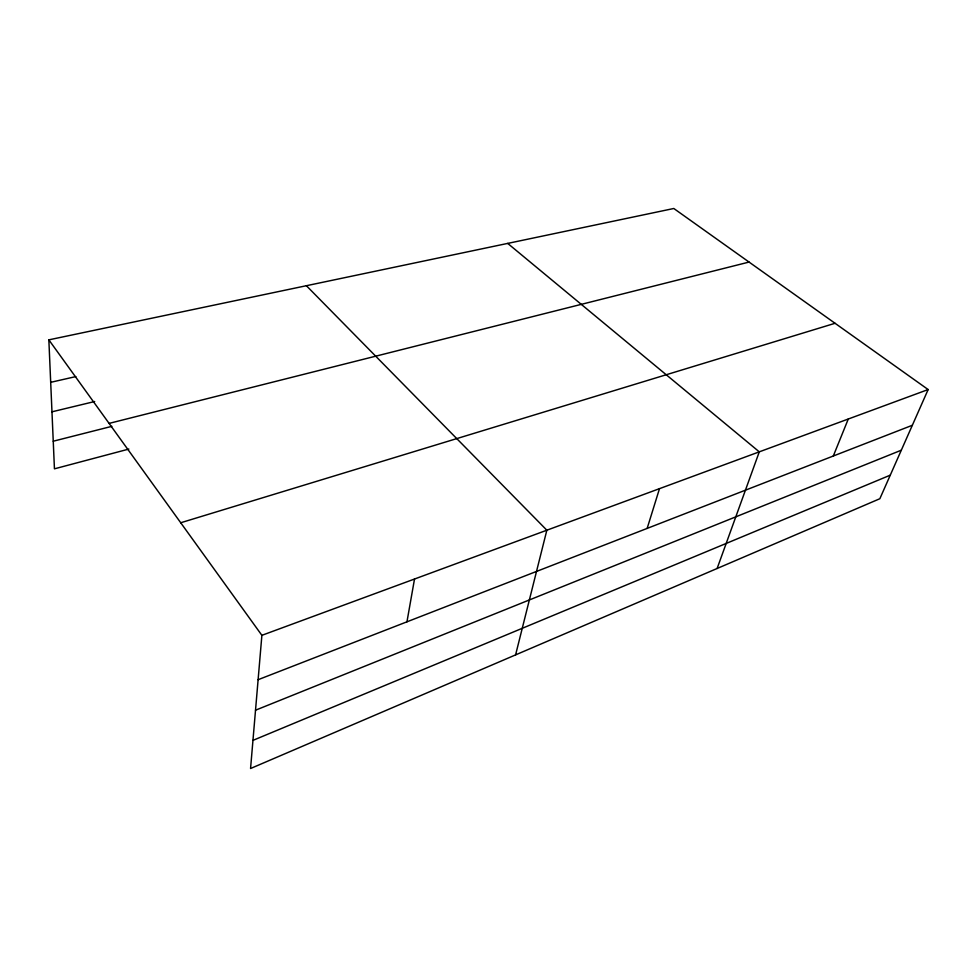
<?xml version="1.0" encoding="UTF-8"?>
<svg xmlns="http://www.w3.org/2000/svg" width="977" height="977" viewBox="0 0 977 977"><rect width="100%" height="100%" fill="white"/><g stroke="black" fill="none" stroke-linecap="round" stroke-linejoin="round"><path stroke-width="1.47" d="M48.85 339.849L261.885 635.331L250.564 768.508L879.85 498.722L928.15 389.554L673.8 208.492L48.85 339.849L54.443 468.826L128.866 449.066M406.957 621.812L414.517 579.031M515.587 654.883L546.851 530.206L306.399 285.724M647.153 528.41L659.499 488.659M717.13 568.48L759.288 451.85L507.71 243.407M833.308 456.015L848.28 419.023M252.958 740.371L890.267 475.164M255.522 710.206L901.319 450.202M258.111 679.699L912.347 425.276M261.885 635.331L928.15 389.554M180.721 522.756L835.054 323.289M53.246 441.213L111.854 426.338M109.082 423.395L749.054 262.068M51.964 411.818L94.671 401.523M50.694 382.325L75.84 376.585"/></g></svg>
